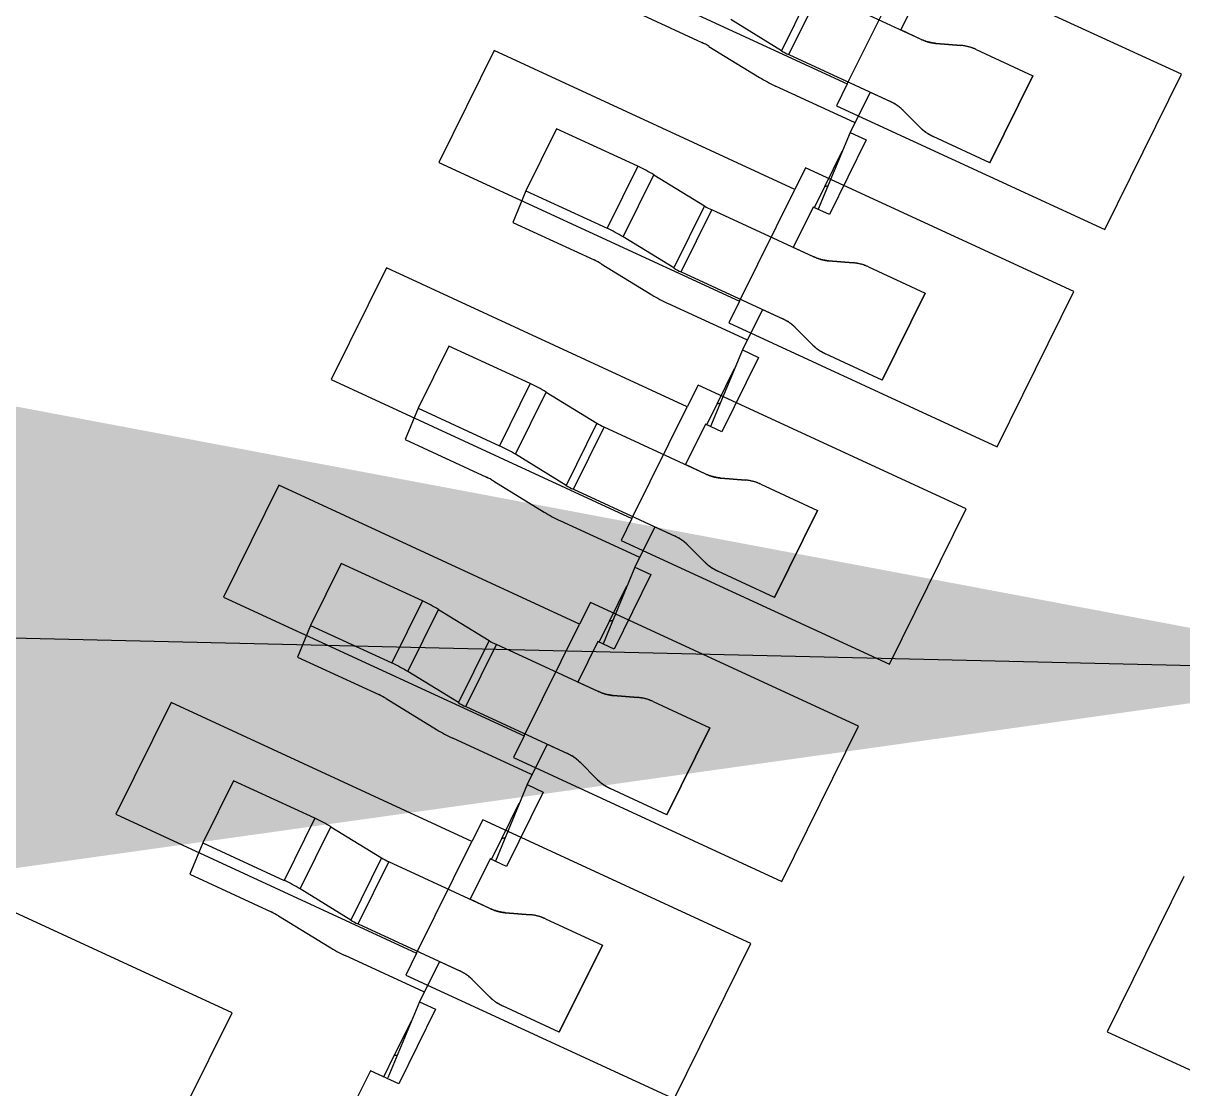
# Model space of a CAD drawing. Header units: millimetres. Extents: x 7 to 507, y -14 to 339.
# Drawn here: x 130.504 to 131.539, y 230.76 to 231.712 of the extents above; entities that cross this region are included whole.
import ezdxf

# ---------------------------------------------------------------- set-up
doc = ezdxf.new("R2010")
doc.units = ezdxf.units.MM
doc.header["$LTSCALE"] = 23.1
doc.layers.get('0').update_dxf_attribs({"linetype": 'CONTINUOUS'})
for name, color, linetype in [('_139725', 7, 'CONTINUOUS'), ('_163842', 7, 'CONTINUOUS'), ('_18732', 7, 'CONTINUOUS'), ('_242229', 7, 'CONTINUOUS'), ('_408327', 7, 'CONTINUOUS'), ('_533418', 7, 'CONTINUOUS')]:
    doc.layers.add(name, color=color, linetype=linetype)
doc.styles.get("Standard").update_dxf_attribs({"font": 'simplex.shx', "width": 0.8})
doc.dimstyles.get("Standard").update_dxf_attribs({"dimtxt": 3, "dimasz": 3, "dimexe": 2, "dimexo": 0.35, "dimtad": 1, "dimdec": 3, "dimzin": 0, "dimdsep": 46, "dimtxsty": 'Standard', "dimcen": 0.09, "dimadec": 3, "dimazin": 0, "dimtol": 1, "dimtp": 0.001, "dimtm": 0.001, "dimtfac": 1, "dimtdec": 3, "dimtofl": 0, "dimtmove": 0, "dimatfit": 3, "dimfxl": 0, "dimtolj": 1, "dimtzin": 0, "dimarcsym": 0})

msp = doc.modelspace()

# ---------------------------------------------------------------- linework, layer by layer
at = {"color": 4}
for p, q in [((130.9708, 231.7815), (131.2394, 231.6574)), ((131.2394, 231.6574), (131.2888, 231.7572)), ((130.9241, 231.6872), (130.8747, 231.5874)), ((131.1927, 231.5632), (130.9241, 231.6872)), ((130.8747, 231.5874), (131.1433, 231.4634)), ((131.1433, 231.4634), (131.1927, 231.5632)), ((130.828, 231.4932), (130.7786, 231.3934)), ((131.0966, 231.3691), (130.828, 231.4932)), ((130.7786, 231.3934), (131.0472, 231.2693)), ((131.0472, 231.2693), (131.0966, 231.3691)), ((130.7319, 231.2991), (130.6825, 231.1993)), ((131.0005, 231.1751), (130.7319, 231.2991)), ((130.6825, 231.1993), (130.9511, 231.0753)), ((130.9511, 231.0753), (131.0005, 231.1751)), ((130.6358, 231.1051), (130.5864, 231.0053)), ((130.9044, 230.981), (130.6358, 231.1051)), ((130.5864, 231.0053), (130.855, 230.8812)), ((130.855, 230.8812), (130.9044, 230.981))]:
    msp.add_line(p, q, dxfattribs=at)
at = {"color": 1}
for p, q in [((131.5379, 231.666), (131.2984, 231.7766)), ((131.2394, 231.6574), (131.2297, 231.638)), ((131.4693, 231.5274), (131.5379, 231.666)), ((131.2297, 231.638), (131.4693, 231.5274)), ((131.2023, 231.5826), (131.1927, 231.5632)), ((131.4418, 231.472), (131.2023, 231.5826)), ((131.3732, 231.3334), (131.4418, 231.472)), ((131.1433, 231.4634), (131.1336, 231.444)), ((131.1336, 231.444), (131.3732, 231.3334)), ((131.1062, 231.3885), (131.0966, 231.3691)), ((131.3457, 231.2779), (131.1062, 231.3885)), ((131.2771, 231.1393), (131.3457, 231.2779)), ((131.0472, 231.2693), (131.0376, 231.2499)), ((131.0376, 231.2499), (131.2771, 231.1393)), ((131.0101, 231.1945), (131.0005, 231.1751)), ((131.2496, 231.0839), (131.0101, 231.1945)), ((131.181, 230.9453), (131.2496, 231.0839)), ((130.9511, 231.0753), (130.9415, 231.0559)), ((130.9415, 231.0559), (131.181, 230.9453)), ((130.914, 231.0004), (130.9044, 230.981)), ((131.1535, 230.8898), (130.914, 231.0004)), ((130.6903, 230.8279), (130.4253, 230.9502)), ((131.54, 230.9498), (131.4714, 230.8112)), ((130.855, 230.8812), (130.8454, 230.8618)), ((131.0849, 230.7512), (131.1535, 230.8898)), ((130.8454, 230.8618), (131.0849, 230.7512)), ((130.6491, 230.7447), (130.6903, 230.8279)), ((131.4714, 230.8112), (131.7109, 230.7006))]:
    msp.add_line(p, q, dxfattribs=at)
at = {"layer": '_139725', "color": 7}
for p, q in [((131.3051, 231.7416), (131.2872, 231.7056)), ((131.3054, 231.6972), (131.2872, 231.7056)), ((131.3189, 231.6936), (131.3408, 231.6918)), ((131.3544, 231.6882), (131.4052, 231.6647)), ((131.3668, 231.5871), (131.4052, 231.6647)), ((131.2598, 231.6501), (131.2419, 231.6141)), ((131.2598, 231.6501), (131.2779, 231.6417)), ((131.3045, 231.6185), (131.2893, 231.6338)), ((131.2419, 231.6141), (131.2136, 231.5456)), ((131.2564, 231.6074), (131.2235, 231.5408)), ((131.2419, 231.6141), (131.2564, 231.6074)), ((131.3668, 231.5871), (131.316, 231.6105)), ((131.2194, 231.5659), (131.235, 231.5974)), ((131.2222, 231.5663), (131.2194, 231.5659)), ((131.209, 231.5475), (131.1911, 231.5115)), ((131.2235, 231.5408), (131.209, 231.5475)), ((131.2093, 231.5031), (131.1911, 231.5115)), ((131.2228, 231.4995), (131.2447, 231.4977)), ((131.2583, 231.4941), (131.3091, 231.4706)), ((131.2707, 231.393), (131.3091, 231.4706)), ((131.1637, 231.4561), (131.1458, 231.42)), ((131.1637, 231.4561), (131.1818, 231.4477)), ((131.2084, 231.4244), (131.1932, 231.4397)), ((131.1458, 231.42), (131.1175, 231.3516)), ((131.1458, 231.42), (131.1603, 231.4133)), ((131.1603, 231.4133), (131.1274, 231.3468)), ((131.2707, 231.393), (131.2199, 231.4165)), ((131.1233, 231.3719), (131.1389, 231.4033)), ((131.1261, 231.3723), (131.1233, 231.3719)), ((131.1129, 231.3535), (131.095, 231.3175)), ((131.1274, 231.3468), (131.1129, 231.3535)), ((131.1132, 231.3091), (131.095, 231.3175)), ((131.1267, 231.3055), (131.1486, 231.3037)), ((131.1622, 231.3001), (131.213, 231.2766)), ((131.1746, 231.199), (131.213, 231.2766)), ((131.0676, 231.262), (131.0497, 231.226)), ((131.0676, 231.262), (131.0857, 231.2536)), ((131.1123, 231.2304), (131.0971, 231.2457)), ((131.0497, 231.226), (131.0214, 231.1575)), ((131.0497, 231.226), (131.0642, 231.2193)), ((131.1746, 231.199), (131.1238, 231.2224)), ((131.0642, 231.2193), (131.0313, 231.1527)), ((131.0272, 231.1778), (131.0428, 231.2093)), ((131.03, 231.1782), (131.0272, 231.1778)), ((131.0168, 231.1595), (130.9989, 231.1234)), ((131.0313, 231.1527), (131.0168, 231.1595)), ((131.0171, 231.115), (130.9989, 231.1234)), ((131.0306, 231.1114), (131.0525, 231.1096)), ((131.0661, 231.106), (131.1169, 231.0825)), ((131.0785, 231.0049), (131.1169, 231.0825)), ((130.9715, 231.068), (130.9536, 231.0319)), ((130.9715, 231.068), (130.9896, 231.0596)), ((131.0162, 231.0363), (131.001, 231.0517)), ((130.9536, 231.0319), (130.9253, 230.9635)), ((130.9536, 231.0319), (130.9681, 231.0252)), ((131.0785, 231.0049), (131.0277, 231.0284)), ((130.9681, 231.0252), (130.9352, 230.9587)), ((130.9311, 230.9838), (130.9467, 231.0152)), ((130.9339, 230.9842), (130.9311, 230.9838)), ((130.9207, 230.9654), (130.9028, 230.9294)), ((130.9352, 230.9587), (130.9207, 230.9654)), ((130.921, 230.921), (130.9028, 230.9294)), ((130.9345, 230.9174), (130.9564, 230.9156)), ((130.97, 230.912), (131.0208, 230.8885)), ((130.9824, 230.8109), (131.0208, 230.8885)), ((130.8754, 230.8739), (130.8575, 230.8379)), ((130.8754, 230.8739), (130.8935, 230.8655)), ((130.9201, 230.8423), (130.9049, 230.8576)), ((130.8575, 230.8379), (130.8294, 230.7699)), ((130.872, 230.8312), (130.8391, 230.7647)), ((130.8575, 230.8379), (130.872, 230.8312)), ((130.9824, 230.8109), (130.9316, 230.8343)), ((130.835, 230.7898), (130.8506, 230.8212)), ((130.8378, 230.7901), (130.835, 230.7898)), ((130.8137, 230.7764), (130.7615, 230.671)), ((130.8391, 230.7647), (130.8137, 230.7764))]:
    msp.add_line(p, q, dxfattribs=at)
for points in [[(131.3054, 231.6972), (131.3059, 231.6969), (131.3065, 231.6967), (131.3071, 231.6964), (131.3077, 231.6962), (131.3083, 231.696), (131.3089, 231.6957), (131.3095, 231.6955), (131.3101, 231.6953), (131.3108, 231.6951), (131.3114, 231.695), (131.312, 231.6948), (131.3126, 231.6946), (131.3132, 231.6945), (131.3139, 231.6943), (131.3145, 231.6942), (131.3151, 231.6941), (131.3158, 231.694), (131.3164, 231.6939), (131.317, 231.6938), (131.3177, 231.6937), (131.3183, 231.6936), (131.3189, 231.6936)], [(131.2893, 231.6338), (131.2889, 231.6342), (131.2885, 231.6346), (131.2881, 231.635), (131.2877, 231.6354), (131.2873, 231.6357), (131.2868, 231.6361), (131.2863, 231.6365), (131.2858, 231.6369), (131.2854, 231.6373), (131.2849, 231.6376), (131.2844, 231.638), (131.2838, 231.6384), (131.2833, 231.6387), (131.2828, 231.6391), (131.2823, 231.6394), (131.2817, 231.6397), (131.2812, 231.64), (131.2807, 231.6403), (131.2801, 231.6406), (131.2796, 231.6409), (131.279, 231.6412), (131.2785, 231.6415), (131.2779, 231.6417)], [(131.316, 231.6105), (131.3154, 231.6108), (131.3149, 231.611), (131.3144, 231.6113), (131.3138, 231.6116), (131.3133, 231.6119), (131.3128, 231.6122), (131.3123, 231.6125), (131.3117, 231.6128), (131.3112, 231.6131), (131.3107, 231.6134), (131.3102, 231.6138), (131.3097, 231.6141), (131.3092, 231.6145), (131.3087, 231.6149), (131.3082, 231.6152), (131.3077, 231.6156), (131.3072, 231.616), (131.3068, 231.6164), (131.3063, 231.6168), (131.3058, 231.6172), (131.3054, 231.6176), (131.305, 231.618), (131.3045, 231.6185)], [(131.2093, 231.5031), (131.2098, 231.5029), (131.2104, 231.5026), (131.211, 231.5024), (131.2116, 231.5021), (131.2122, 231.5019), (131.2128, 231.5017), (131.2134, 231.5015), (131.214, 231.5013), (131.2147, 231.5011), (131.2153, 231.5009), (131.2159, 231.5007), (131.2165, 231.5006), (131.2171, 231.5004), (131.2178, 231.5003), (131.2184, 231.5001), (131.219, 231.5), (131.2197, 231.4999), (131.2203, 231.4998), (131.2209, 231.4997), (131.2216, 231.4996), (131.2222, 231.4996), (131.2228, 231.4995)], [(131.1932, 231.4397), (131.1928, 231.4401), (131.1924, 231.4405), (131.192, 231.4409), (131.1916, 231.4413), (131.1912, 231.4417), (131.1907, 231.4421), (131.1902, 231.4425), (131.1898, 231.4428), (131.1893, 231.4432), (131.1888, 231.4436), (131.1883, 231.444), (131.1877, 231.4443), (131.1872, 231.4447), (131.1867, 231.445), (131.1862, 231.4453), (131.1856, 231.4457), (131.1851, 231.446), (131.1846, 231.4463), (131.184, 231.4466), (131.1835, 231.4469), (131.1829, 231.4472), (131.1824, 231.4474), (131.1818, 231.4477)], [(131.2199, 231.4165), (131.2193, 231.4167), (131.2188, 231.417), (131.2183, 231.4173), (131.2177, 231.4175), (131.2172, 231.4178), (131.2167, 231.4181), (131.2162, 231.4184), (131.2156, 231.4187), (131.2151, 231.4191), (131.2146, 231.4194), (131.2141, 231.4197), (131.2136, 231.4201), (131.2131, 231.4204), (131.2126, 231.4208), (131.2121, 231.4212), (131.2116, 231.4216), (131.2111, 231.422), (131.2107, 231.4223), (131.2102, 231.4227), (131.2098, 231.4232), (131.2093, 231.4236), (131.2089, 231.424), (131.2084, 231.4244)], [(131.1132, 231.3091), (131.1137, 231.3088), (131.1143, 231.3086), (131.1149, 231.3083), (131.1155, 231.3081), (131.1161, 231.3079), (131.1167, 231.3076), (131.1173, 231.3074), (131.1179, 231.3072), (131.1186, 231.307), (131.1192, 231.3069), (131.1198, 231.3067), (131.1204, 231.3065), (131.121, 231.3064), (131.1217, 231.3062), (131.1223, 231.3061), (131.1229, 231.306), (131.1236, 231.3059), (131.1242, 231.3058), (131.1248, 231.3057), (131.1255, 231.3056), (131.1261, 231.3055), (131.1267, 231.3055)], [(131.0971, 231.2457), (131.0967, 231.2461), (131.0963, 231.2465), (131.0959, 231.2469), (131.0955, 231.2473), (131.0951, 231.2476), (131.0946, 231.248), (131.0941, 231.2484), (131.0937, 231.2488), (131.0932, 231.2492), (131.0927, 231.2495), (131.0922, 231.2499), (131.0916, 231.2503), (131.0911, 231.2506), (131.0906, 231.251), (131.0901, 231.2513), (131.0895, 231.2516), (131.089, 231.2519), (131.0885, 231.2522), (131.0879, 231.2525), (131.0874, 231.2528), (131.0868, 231.2531), (131.0863, 231.2534), (131.0857, 231.2536)], [(131.1238, 231.2224), (131.1232, 231.2227), (131.1227, 231.223), (131.1222, 231.2232), (131.1216, 231.2235), (131.1211, 231.2238), (131.1206, 231.2241), (131.1201, 231.2244), (131.1195, 231.2247), (131.119, 231.225), (131.1185, 231.2254), (131.118, 231.2257), (131.1175, 231.226), (131.117, 231.2264), (131.1165, 231.2268), (131.116, 231.2271), (131.1155, 231.2275), (131.115, 231.2279), (131.1146, 231.2283), (131.1141, 231.2287), (131.1137, 231.2291), (131.1132, 231.2295), (131.1128, 231.23), (131.1123, 231.2304)], [(131.0171, 231.115), (131.0176, 231.1148), (131.0182, 231.1145), (131.0188, 231.1143), (131.0194, 231.114), (131.02, 231.1138), (131.0206, 231.1136), (131.0212, 231.1134), (131.0218, 231.1132), (131.0225, 231.113), (131.0231, 231.1128), (131.0237, 231.1126), (131.0243, 231.1125), (131.0249, 231.1123), (131.0256, 231.1122), (131.0262, 231.1121), (131.0268, 231.1119), (131.0275, 231.1118), (131.0281, 231.1117), (131.0287, 231.1116), (131.0294, 231.1115), (131.03, 231.1115), (131.0306, 231.1114)], [(131.001, 231.0517), (131.0006, 231.0521), (131.0002, 231.0524), (130.9998, 231.0528), (130.9994, 231.0532), (130.999, 231.0536), (130.9985, 231.054), (130.998, 231.0544), (130.9976, 231.0548), (130.9971, 231.0551), (130.9966, 231.0555), (130.9961, 231.0559), (130.9955, 231.0562), (130.995, 231.0566), (130.9945, 231.0569), (130.994, 231.0572), (130.9935, 231.0576), (130.9929, 231.0579), (130.9924, 231.0582), (130.9918, 231.0585), (130.9913, 231.0588), (130.9907, 231.0591), (130.9902, 231.0593), (130.9896, 231.0596)], [(131.0277, 231.0284), (131.0271, 231.0286), (131.0266, 231.0289), (131.0261, 231.0292), (131.0255, 231.0294), (131.025, 231.0297), (131.0245, 231.03), (131.024, 231.0303), (131.0235, 231.0306), (131.0229, 231.031), (131.0224, 231.0313), (131.0219, 231.0316), (131.0214, 231.032), (131.0209, 231.0324), (131.0204, 231.0327), (131.0199, 231.0331), (131.0194, 231.0335), (131.0189, 231.0339), (131.0185, 231.0343), (131.018, 231.0347), (131.0176, 231.0351), (131.0171, 231.0355), (131.0167, 231.0359), (131.0162, 231.0363)], [(130.921, 230.921), (130.9215, 230.9207), (130.9221, 230.9205), (130.9227, 230.9202), (130.9233, 230.92), (130.9239, 230.9198), (130.9245, 230.9195), (130.9251, 230.9193), (130.9257, 230.9191), (130.9264, 230.9189), (130.927, 230.9188), (130.9276, 230.9186), (130.9282, 230.9184), (130.9288, 230.9183), (130.9295, 230.9181), (130.9301, 230.918), (130.9307, 230.9179), (130.9314, 230.9178), (130.932, 230.9177), (130.9326, 230.9176), (130.9333, 230.9175), (130.9339, 230.9174), (130.9345, 230.9174)], [(130.9049, 230.8576), (130.9045, 230.858), (130.9041, 230.8584), (130.9037, 230.8588), (130.9033, 230.8592), (130.9029, 230.8596), (130.9024, 230.8599), (130.9019, 230.8603), (130.9015, 230.8607), (130.901, 230.8611), (130.9005, 230.8615), (130.9, 230.8618), (130.8995, 230.8622), (130.8989, 230.8625), (130.8984, 230.8629), (130.8979, 230.8632), (130.8974, 230.8635), (130.8968, 230.8638), (130.8963, 230.8641), (130.8957, 230.8644), (130.8952, 230.8647), (130.8946, 230.865), (130.8941, 230.8653), (130.8935, 230.8655)], [(130.9316, 230.8343), (130.931, 230.8346), (130.9305, 230.8349), (130.93, 230.8351), (130.9294, 230.8354), (130.9289, 230.8357), (130.9284, 230.836), (130.9279, 230.8363), (130.9274, 230.8366), (130.9268, 230.8369), (130.9263, 230.8373), (130.9258, 230.8376), (130.9253, 230.8379), (130.9248, 230.8383), (130.9243, 230.8387), (130.9238, 230.839), (130.9233, 230.8394), (130.9228, 230.8398), (130.9224, 230.8402), (130.9219, 230.8406), (130.9215, 230.841), (130.921, 230.8414), (130.9206, 230.8419), (130.9201, 230.8423)]]:
    msp.add_lwpolyline(points, dxfattribs=at)
for centre, radius, start, end in [((131.3376, 231.6529), 0.039, 78.4235, 85.2662), ((131.3373, 231.6513), 0.0407, 71.7775, 78.4338), ((131.337, 231.6506), 0.0414, 65.2148, 71.7879), ((131.2415, 231.4589), 0.039, 78.4235, 85.2662), ((131.2412, 231.4572), 0.0407, 71.7775, 78.4338), ((131.2409, 231.4565), 0.0414, 65.2148, 71.7879), ((131.1454, 231.2648), 0.039, 78.4235, 85.2662), ((131.1451, 231.2632), 0.0407, 71.7775, 78.4338), ((131.1448, 231.2625), 0.0414, 65.2148, 71.7879), ((131.0493, 231.0708), 0.039, 78.4235, 85.2662), ((131.049, 231.0691), 0.0407, 71.7775, 78.4338), ((131.0487, 231.0684), 0.0414, 65.2148, 71.7879), ((130.9532, 230.8767), 0.039, 78.4235, 85.2662), ((130.9529, 230.8751), 0.0407, 71.7775, 78.4338), ((130.9527, 230.8744), 0.0414, 65.2148, 71.7879)]:
    msp.add_arc(centre, radius, start, end, dxfattribs=at)
at = {"layer": '_163842', "color": 9}
for p, q in [((131.2081, 231.7426), (131.1807, 231.6871)), ((131.1872, 231.6836), (131.2146, 231.7391)), ((131.4052, 231.6647), (131.3668, 231.5871))]:
    msp.add_line(p, q, dxfattribs=at)
at = {"layer": '_163842', "color": 7}
for p, q in [((131.3054, 231.6972), (131.2146, 231.7391)), ((131.0369, 231.7279), (131.1095, 231.6944)), ((131.1807, 231.6871), (131.1354, 231.7149)), ((131.116, 231.6909), (131.1612, 231.6631)), ((131.3408, 231.6918), (131.3189, 231.6936)), ((131.3544, 231.6882), (131.4052, 231.6647)), ((131.1872, 231.6836), (131.2779, 231.6417)), ((131.246, 231.6229), (131.1755, 231.6555)), ((131.2893, 231.6338), (131.3045, 231.6185)), ((131.3668, 231.5871), (131.316, 231.6105)), ((131.2101, 231.547), (131.2194, 231.5659)), ((131.2194, 231.5659), (131.2222, 231.5663))]:
    msp.add_line(p, q, dxfattribs=at)
for points in [[(131.3189, 231.6936), (131.3184, 231.6936), (131.3178, 231.6937), (131.3172, 231.6937), (131.3166, 231.6938), (131.3161, 231.6939), (131.3155, 231.694), (131.3148, 231.6941), (131.3142, 231.6943), (131.3135, 231.6944), (131.3129, 231.6946), (131.3122, 231.6947), (131.3116, 231.6949), (131.311, 231.6951), (131.3103, 231.6953), (131.3097, 231.6955), (131.3091, 231.6957), (131.3084, 231.6959), (131.3078, 231.6961), (131.3072, 231.6964), (131.3066, 231.6966), (131.306, 231.6969), (131.3054, 231.6972)], [(131.3544, 231.6882), (131.3539, 231.6884), (131.3533, 231.6886), (131.3528, 231.6889), (131.3522, 231.6891), (131.3517, 231.6893), (131.3511, 231.6895), (131.3505, 231.6897), (131.3499, 231.6899), (131.3493, 231.6901), (131.3487, 231.6903), (131.3481, 231.6905), (131.3475, 231.6906), (131.3469, 231.6908), (131.3463, 231.6909), (131.3457, 231.691), (131.3451, 231.6912), (131.3445, 231.6913), (131.3439, 231.6914), (131.3433, 231.6915), (131.3427, 231.6916), (131.342, 231.6916), (131.3414, 231.6917), (131.3408, 231.6918)], [(131.3045, 231.6185), (131.3049, 231.6181), (131.3053, 231.6177), (131.3058, 231.6173), (131.3062, 231.6169), (131.3066, 231.6165), (131.307, 231.6162), (131.3075, 231.6158), (131.308, 231.6154), (131.3085, 231.615), (131.309, 231.6146), (131.3095, 231.6143), (131.31, 231.6139), (131.3105, 231.6136), (131.3111, 231.6132), (131.3116, 231.6129), (131.3121, 231.6126), (131.3127, 231.6123), (131.3132, 231.6119), (131.3137, 231.6116), (131.3143, 231.6114), (131.3148, 231.6111), (131.3154, 231.6108), (131.316, 231.6105)]]:
    msp.add_lwpolyline(points, dxfattribs=at)
for centre, radius, start, end in [((131.0832, 231.6374), 0.0628, 58.4799, 65.2235), ((131.2135, 231.7406), 0.0628, 238.4799, 245.2235), ((131.2334, 231.7809), 0.1381, 238.4799, 245.2235), ((131.2607, 231.6045), 0.041, 58.6072, 65.2214), ((131.2614, 231.6056), 0.0397, 51.85, 58.6048), ((131.2627, 231.6074), 0.0375, 44.8183, 51.8251)]:
    msp.add_arc(centre, radius, start, end, dxfattribs=at)
at = {"layer": '_18732', "color": 7}
for p, q in [((130.8838, 231.4234), (130.8563, 231.3679)), ((130.9564, 231.3899), (130.8838, 231.4234)), ((130.9707, 231.3822), (131.0159, 231.3545)), ((130.8563, 231.3679), (130.8447, 231.3398)), ((130.8563, 231.3679), (130.9289, 231.3344)), ((131.1132, 231.3091), (131.0224, 231.351)), ((130.8447, 231.3398), (130.9173, 231.3063)), ((130.9885, 231.299), (130.9432, 231.3268)), ((131.1486, 231.3037), (131.1267, 231.3055)), ((130.9238, 231.3028), (130.969, 231.275)), ((130.995, 231.2955), (131.0857, 231.2536)), ((131.1622, 231.3001), (131.213, 231.2766)), ((131.0538, 231.2348), (130.9833, 231.2674)), ((131.0971, 231.2457), (131.1123, 231.2304)), ((131.1746, 231.199), (131.1238, 231.2224)), ((131.0179, 231.1589), (131.0272, 231.1778)), ((131.0272, 231.1778), (131.03, 231.1782))]:
    msp.add_line(p, q, dxfattribs=at)
at = {"layer": '_18732', "color": 9}
for p, q in [((130.9564, 231.3899), (130.9289, 231.3344)), ((130.9432, 231.3268), (130.9707, 231.3822)), ((131.0159, 231.3545), (130.9885, 231.299)), ((130.995, 231.2955), (131.0224, 231.351)), ((131.213, 231.2766), (131.1746, 231.199))]:
    msp.add_line(p, q, dxfattribs=at)
at = {"layer": '_18732', "color": 7}
for points in [[(131.1267, 231.3055), (131.1262, 231.3055), (131.1256, 231.3056), (131.125, 231.3057), (131.1244, 231.3057), (131.1239, 231.3058), (131.1233, 231.3059), (131.1226, 231.306), (131.122, 231.3062), (131.1213, 231.3063), (131.1207, 231.3065), (131.12, 231.3066), (131.1194, 231.3068), (131.1188, 231.307), (131.1181, 231.3072), (131.1175, 231.3074), (131.1169, 231.3076), (131.1162, 231.3078), (131.1156, 231.308), (131.115, 231.3083), (131.1144, 231.3085), (131.1138, 231.3088), (131.1132, 231.3091)], [(131.1622, 231.3001), (131.1617, 231.3003), (131.1611, 231.3005), (131.1606, 231.3008), (131.16, 231.301), (131.1595, 231.3012), (131.1589, 231.3014), (131.1583, 231.3016), (131.1577, 231.3018), (131.1571, 231.302), (131.1565, 231.3022), (131.1559, 231.3024), (131.1553, 231.3025), (131.1547, 231.3027), (131.1541, 231.3028), (131.1535, 231.3029), (131.1529, 231.3031), (131.1523, 231.3032), (131.1517, 231.3033), (131.1511, 231.3034), (131.1505, 231.3035), (131.1499, 231.3036), (131.1492, 231.3036), (131.1486, 231.3037)], [(131.1123, 231.2304), (131.1127, 231.23), (131.1131, 231.2296), (131.1136, 231.2292), (131.114, 231.2288), (131.1144, 231.2284), (131.1148, 231.2281), (131.1153, 231.2277), (131.1158, 231.2273), (131.1163, 231.2269), (131.1168, 231.2265), (131.1173, 231.2262), (131.1178, 231.2258), (131.1183, 231.2255), (131.1189, 231.2251), (131.1194, 231.2248), (131.1199, 231.2245), (131.1205, 231.2242), (131.121, 231.2238), (131.1215, 231.2235), (131.1221, 231.2233), (131.1226, 231.223), (131.1232, 231.2227), (131.1238, 231.2224)]]:
    msp.add_lwpolyline(points, dxfattribs=at)
for centre, radius, start, end in [((130.8983, 231.2642), 0.1385, 58.4892, 65.2143), ((131.0487, 231.408), 0.0628, 238.4799, 245.2235), ((130.871, 231.209), 0.1381, 58.4799, 65.2235), ((130.891, 231.2493), 0.0628, 58.4799, 65.2235), ((131.0213, 231.3525), 0.0628, 238.4799, 245.2235), ((131.0412, 231.3928), 0.1381, 238.4799, 245.2235), ((131.0685, 231.2164), 0.041, 58.6072, 65.2214), ((131.0692, 231.2175), 0.0397, 51.85, 58.6048), ((131.0705, 231.2193), 0.0375, 44.8183, 51.8251)]:
    msp.add_arc(centre, radius, start, end, dxfattribs=at)
at = {"layer": '_242229', "color": 7}
for p, q in [((130.6916, 231.0353), (130.6641, 230.9799)), ((130.7642, 231.0018), (130.6916, 231.0353)), ((130.7785, 230.9941), (130.8237, 230.9664)), ((130.6641, 230.9799), (130.6525, 230.9517)), ((130.6641, 230.9799), (130.7367, 230.9463)), ((130.921, 230.921), (130.8302, 230.9629)), ((130.6525, 230.9517), (130.7251, 230.9182)), ((130.7963, 230.9109), (130.751, 230.9387)), ((130.7316, 230.9147), (130.7768, 230.887)), ((130.9564, 230.9156), (130.9345, 230.9174)), ((130.97, 230.912), (131.0208, 230.8885)), ((130.8028, 230.9074), (130.8935, 230.8655)), ((130.8616, 230.8467), (130.7911, 230.8793)), ((130.9049, 230.8576), (130.9201, 230.8423)), ((130.9824, 230.8109), (130.9316, 230.8343)), ((130.8257, 230.7708), (130.835, 230.7898)), ((130.835, 230.7898), (130.8378, 230.7901))]:
    msp.add_line(p, q, dxfattribs=at)
at = {"layer": '_242229', "color": 9}
for p, q in [((130.7642, 231.0018), (130.7367, 230.9463)), ((130.751, 230.9387), (130.7785, 230.9941)), ((130.8237, 230.9664), (130.7963, 230.9109)), ((130.8028, 230.9074), (130.8302, 230.9629)), ((131.0208, 230.8885), (130.9824, 230.8109))]:
    msp.add_line(p, q, dxfattribs=at)
at = {"layer": '_242229', "color": 7}
for points in [[(130.9345, 230.9174), (130.934, 230.9174), (130.9334, 230.9175), (130.9328, 230.9176), (130.9322, 230.9176), (130.9317, 230.9177), (130.9311, 230.9178), (130.9304, 230.9179), (130.9298, 230.9181), (130.9291, 230.9182), (130.9285, 230.9184), (130.9278, 230.9185), (130.9272, 230.9187), (130.9266, 230.9189), (130.9259, 230.9191), (130.9253, 230.9193), (130.9247, 230.9195), (130.924, 230.9197), (130.9234, 230.92), (130.9228, 230.9202), (130.9222, 230.9205), (130.9216, 230.9207), (130.921, 230.921)], [(130.97, 230.912), (130.9695, 230.9122), (130.9689, 230.9124), (130.9684, 230.9127), (130.9678, 230.9129), (130.9673, 230.9131), (130.9667, 230.9133), (130.9661, 230.9135), (130.9655, 230.9137), (130.9649, 230.9139), (130.9644, 230.9141), (130.9638, 230.9143), (130.9632, 230.9144), (130.9625, 230.9146), (130.9619, 230.9147), (130.9613, 230.9149), (130.9607, 230.915), (130.9601, 230.9151), (130.9595, 230.9152), (130.9589, 230.9153), (130.9583, 230.9154), (130.9577, 230.9155), (130.957, 230.9155), (130.9564, 230.9156)], [(130.9201, 230.8423), (130.9205, 230.8419), (130.9209, 230.8415), (130.9214, 230.8411), (130.9218, 230.8407), (130.9222, 230.8403), (130.9227, 230.84), (130.9231, 230.8396), (130.9236, 230.8392), (130.9241, 230.8388), (130.9246, 230.8384), (130.9251, 230.8381), (130.9256, 230.8377), (130.9261, 230.8374), (130.9267, 230.837), (130.9272, 230.8367), (130.9277, 230.8364), (130.9283, 230.8361), (130.9288, 230.8358), (130.9293, 230.8355), (130.9299, 230.8352), (130.9305, 230.8349), (130.931, 230.8346), (130.9316, 230.8343)]]:
    msp.add_lwpolyline(points, dxfattribs=at)
for centre, radius, start, end in [((130.7061, 230.8761), 0.1385, 58.4892, 65.2143), ((130.8565, 231.0199), 0.0628, 238.4799, 245.2235), ((130.6788, 230.821), 0.1381, 58.4799, 65.2235), ((130.6988, 230.8612), 0.0628, 58.4799, 65.2235), ((130.8291, 230.9644), 0.0628, 238.4799, 245.2235), ((130.849, 231.0047), 0.1381, 238.4799, 245.2235), ((130.8763, 230.8283), 0.041, 58.6072, 65.2214), ((130.877, 230.8294), 0.0397, 51.85, 58.6048), ((130.8783, 230.8312), 0.0375, 44.8183, 51.8251)]:
    msp.add_arc(centre, radius, start, end, dxfattribs=at)
at = {"layer": '_408327', "color": 7}
for p, q in [((130.9799, 231.6174), (130.9524, 231.562)), ((131.0525, 231.5839), (130.9799, 231.6174)), ((131.0668, 231.5763), (131.112, 231.5485)), ((130.9524, 231.562), (130.9408, 231.5338)), ((130.9524, 231.562), (131.025, 231.5285)), ((131.2093, 231.5031), (131.1185, 231.545)), ((130.9408, 231.5338), (131.0134, 231.5003)), ((131.0846, 231.4931), (131.0393, 231.5208)), ((131.0199, 231.4968), (131.0651, 231.4691)), ((131.2447, 231.4977), (131.2228, 231.4995)), ((131.2583, 231.4941), (131.3091, 231.4706)), ((131.0911, 231.4896), (131.1818, 231.4477)), ((131.1499, 231.4289), (131.0794, 231.4614)), ((131.1932, 231.4397), (131.2084, 231.4244)), ((131.2707, 231.393), (131.2199, 231.4165)), ((131.114, 231.353), (131.1233, 231.3719)), ((131.1233, 231.3719), (131.1261, 231.3723))]:
    msp.add_line(p, q, dxfattribs=at)
at = {"layer": '_408327', "color": 9}
for p, q in [((131.0525, 231.5839), (131.025, 231.5285)), ((131.0393, 231.5208), (131.0668, 231.5763)), ((131.112, 231.5485), (131.0846, 231.4931)), ((131.0911, 231.4896), (131.1185, 231.545)), ((131.3091, 231.4706), (131.2707, 231.393))]:
    msp.add_line(p, q, dxfattribs=at)
at = {"layer": '_408327', "color": 7}
for points in [[(131.2228, 231.4995), (131.2223, 231.4996), (131.2217, 231.4996), (131.2211, 231.4997), (131.2205, 231.4998), (131.22, 231.4999), (131.2194, 231.5), (131.2187, 231.5001), (131.2181, 231.5002), (131.2174, 231.5004), (131.2168, 231.5005), (131.2161, 231.5007), (131.2155, 231.5008), (131.2149, 231.501), (131.2142, 231.5012), (131.2136, 231.5014), (131.213, 231.5016), (131.2123, 231.5019), (131.2117, 231.5021), (131.2111, 231.5023), (131.2105, 231.5026), (131.2099, 231.5029), (131.2093, 231.5031)], [(131.2583, 231.4941), (131.2578, 231.4944), (131.2572, 231.4946), (131.2567, 231.4948), (131.2561, 231.495), (131.2556, 231.4953), (131.255, 231.4955), (131.2544, 231.4957), (131.2538, 231.4959), (131.2532, 231.4961), (131.2526, 231.4962), (131.252, 231.4964), (131.2514, 231.4966), (131.2508, 231.4967), (131.2502, 231.4969), (131.2496, 231.497), (131.249, 231.4971), (131.2484, 231.4972), (131.2478, 231.4973), (131.2472, 231.4974), (131.2466, 231.4975), (131.246, 231.4976), (131.2453, 231.4977), (131.2447, 231.4977)], [(131.2084, 231.4244), (131.2088, 231.424), (131.2092, 231.4236), (131.2097, 231.4232), (131.2101, 231.4229), (131.2105, 231.4225), (131.2109, 231.4221), (131.2114, 231.4217), (131.2119, 231.4213), (131.2124, 231.421), (131.2129, 231.4206), (131.2134, 231.4202), (131.2139, 231.4199), (131.2144, 231.4195), (131.215, 231.4192), (131.2155, 231.4188), (131.216, 231.4185), (131.2166, 231.4182), (131.2171, 231.4179), (131.2176, 231.4176), (131.2182, 231.4173), (131.2187, 231.417), (131.2193, 231.4168), (131.2199, 231.4165)]]:
    msp.add_lwpolyline(points, dxfattribs=at)
for centre, radius, start, end in [((130.9944, 231.4582), 0.1385, 58.4892, 65.2143), ((131.1448, 231.602), 0.0628, 238.4799, 245.2235), ((130.9671, 231.4031), 0.1381, 58.4799, 65.2235), ((130.9871, 231.4433), 0.0628, 58.4799, 65.2235), ((131.1174, 231.5466), 0.0628, 238.4799, 245.2235), ((131.1373, 231.5868), 0.1381, 238.4799, 245.2235), ((131.1646, 231.4104), 0.041, 58.6072, 65.2214), ((131.1653, 231.4116), 0.0397, 51.85, 58.6048), ((131.1666, 231.4133), 0.0375, 44.8183, 51.8251)]:
    msp.add_arc(centre, radius, start, end, dxfattribs=at)
at = {"layer": '_533418', "color": 7}
for p, q in [((130.7877, 231.2293), (130.7602, 231.1739)), ((130.8603, 231.1958), (130.7877, 231.2293)), ((130.8746, 231.1882), (130.9198, 231.1604)), ((130.7602, 231.1739), (130.7486, 231.1457)), ((130.7602, 231.1739), (130.8328, 231.1404)), ((131.0171, 231.115), (130.9263, 231.1569)), ((130.7486, 231.1457), (130.8212, 231.1122)), ((130.8924, 231.105), (130.8471, 231.1327)), ((130.8277, 231.1087), (130.8729, 231.081)), ((131.0525, 231.1096), (131.0306, 231.1114)), ((130.8989, 231.1015), (130.9896, 231.0596)), ((131.0661, 231.106), (131.1169, 231.0825)), ((130.9577, 231.0408), (130.8872, 231.0733)), ((131.001, 231.0517), (131.0162, 231.0363)), ((131.0785, 231.0049), (131.0277, 231.0284)), ((130.9218, 230.9649), (130.9311, 230.9838)), ((130.9311, 230.9838), (130.9339, 230.9842))]:
    msp.add_line(p, q, dxfattribs=at)
at = {"layer": '_533418', "color": 9}
for p, q in [((130.8603, 231.1958), (130.8328, 231.1404)), ((130.8471, 231.1327), (130.8746, 231.1882)), ((130.9198, 231.1604), (130.8924, 231.105)), ((130.8989, 231.1015), (130.9263, 231.1569)), ((131.1169, 231.0825), (131.0785, 231.0049))]:
    msp.add_line(p, q, dxfattribs=at)
at = {"layer": '_533418', "color": 7}
for points in [[(131.0306, 231.1114), (131.0301, 231.1115), (131.0295, 231.1115), (131.0289, 231.1116), (131.0283, 231.1117), (131.0278, 231.1118), (131.0272, 231.1119), (131.0265, 231.112), (131.0259, 231.1121), (131.0252, 231.1123), (131.0246, 231.1124), (131.0239, 231.1126), (131.0233, 231.1127), (131.0227, 231.1129), (131.022, 231.1131), (131.0214, 231.1133), (131.0208, 231.1135), (131.0201, 231.1138), (131.0195, 231.114), (131.0189, 231.1142), (131.0183, 231.1145), (131.0177, 231.1148), (131.0171, 231.115)], [(131.0661, 231.106), (131.0656, 231.1063), (131.065, 231.1065), (131.0645, 231.1067), (131.0639, 231.1069), (131.0634, 231.1072), (131.0628, 231.1074), (131.0622, 231.1076), (131.0616, 231.1078), (131.061, 231.108), (131.0604, 231.1081), (131.0599, 231.1083), (131.0593, 231.1085), (131.0586, 231.1086), (131.058, 231.1088), (131.0574, 231.1089), (131.0568, 231.109), (131.0562, 231.1091), (131.0556, 231.1092), (131.055, 231.1093), (131.0544, 231.1094), (131.0538, 231.1095), (131.0531, 231.1096), (131.0525, 231.1096)], [(131.0162, 231.0363), (131.0166, 231.0359), (131.017, 231.0355), (131.0175, 231.0351), (131.0179, 231.0348), (131.0183, 231.0344), (131.0188, 231.034), (131.0192, 231.0336), (131.0197, 231.0332), (131.0202, 231.0329), (131.0207, 231.0325), (131.0212, 231.0321), (131.0217, 231.0318), (131.0222, 231.0314), (131.0228, 231.0311), (131.0233, 231.0307), (131.0238, 231.0304), (131.0244, 231.0301), (131.0249, 231.0298), (131.0254, 231.0295), (131.026, 231.0292), (131.0265, 231.0289), (131.0271, 231.0287), (131.0277, 231.0284)]]:
    msp.add_lwpolyline(points, dxfattribs=at)
for centre, radius, start, end in [((130.8022, 231.0701), 0.1385, 58.4892, 65.2143), ((130.9526, 231.2139), 0.0628, 238.4799, 245.2235), ((130.7749, 231.015), 0.1381, 58.4799, 65.2235), ((130.7949, 231.0552), 0.0628, 58.4799, 65.2235), ((130.9252, 231.1585), 0.0628, 238.4799, 245.2235), ((130.9451, 231.1987), 0.1381, 238.4799, 245.2235), ((130.9724, 231.0223), 0.041, 58.6072, 65.2214), ((130.9731, 231.0235), 0.0397, 51.85, 58.6048), ((130.9744, 231.0252), 0.0375, 44.8183, 51.8251)]:
    msp.add_arc(centre, radius, start, end, dxfattribs=at)

# ---------------------------------------------------------------- leaders
at = {"color": 2}
msp.add_leader([(131.7501, 231.1332), (51.777, 233.007), (48.777, 233.007)], dimstyle='Standard', override={"dimtad": 0}, dxfattribs=at)

doc.saveas('drawing.dxf')
